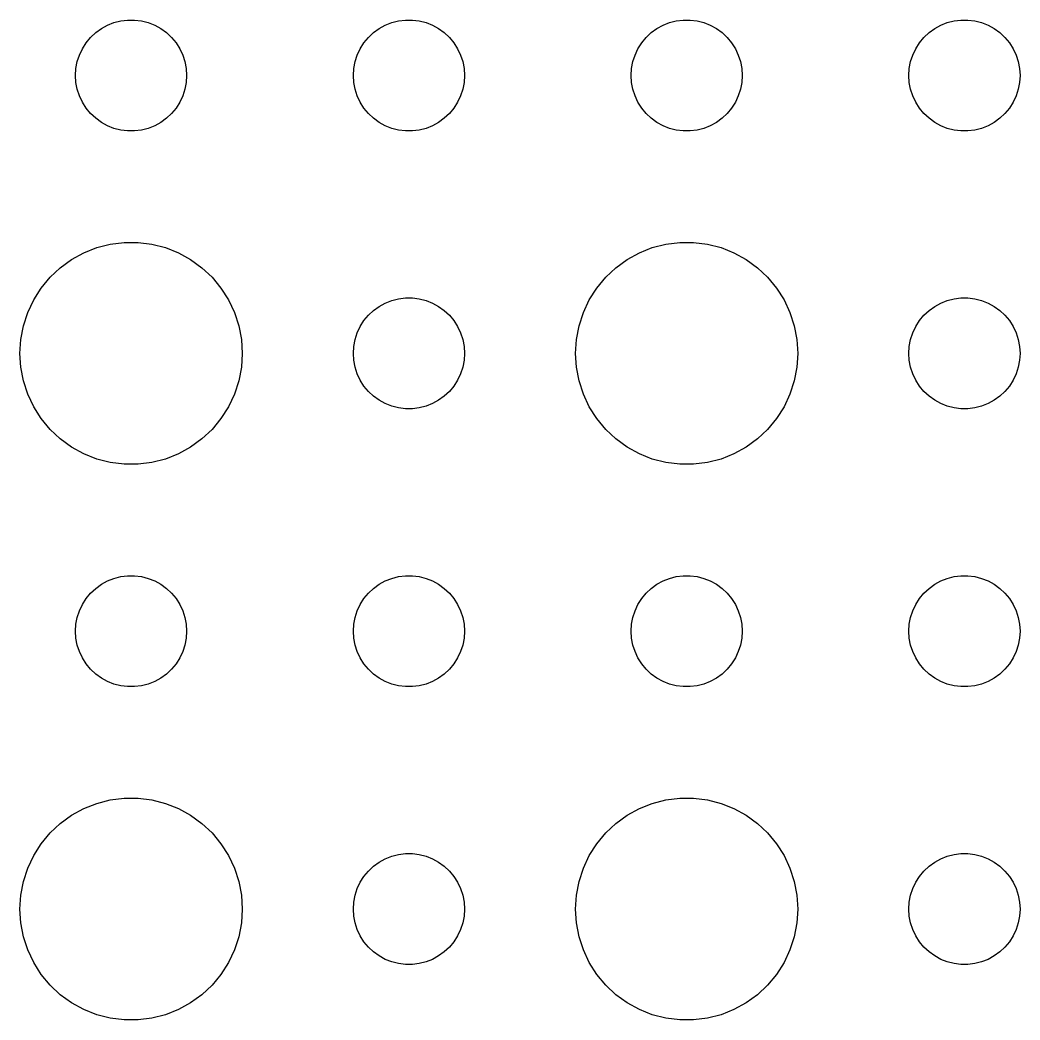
# Model space of a CAD drawing. Header units: metres. Extents: x -134 to 134, y 62 to 166.
# Drawn here: x 34.5 to 61.5, y 111.01 to 138 of the extents above; entities that cross this region are included whole.
import ezdxf

# ---------------------------------------------------------------- set-up
doc = ezdxf.new("R2010")
doc.units = ezdxf.units.M

msp = doc.modelspace()

# ---------------------------------------------------------------- linework, layer by layer
for p, q in [((37.0365, 137.927), (37.2189, 137.973)), ((37.2189, 137.973), (37.4058, 137.997)), ((37.4058, 137.997), (37.5942, 137.997)), ((37.5942, 137.997), (37.7811, 137.973)), ((37.7811, 137.973), (37.9635, 137.927)), ((44.5365, 137.927), (44.7189, 137.973)), ((44.7189, 137.973), (44.9058, 137.997)), ((44.9058, 137.997), (45.0942, 137.997)), ((45.0942, 137.997), (45.2811, 137.973)), ((45.2811, 137.973), (45.4635, 137.927)), ((52.0365, 137.927), (52.2189, 137.973)), ((52.2189, 137.973), (52.4058, 137.997)), ((52.4058, 137.997), (52.5942, 137.997)), ((52.5942, 137.997), (52.7811, 137.973)), ((52.7811, 137.973), (52.9635, 137.927)), ((59.5365, 137.927), (59.7189, 137.973)), ((59.7189, 137.973), (59.9058, 137.997)), ((59.9058, 137.997), (60.0942, 137.997)), ((60.0942, 137.997), (60.2811, 137.973)), ((60.2811, 137.973), (60.4635, 137.927)), ((36.5439, 137.656), (36.6963, 137.766)), ((36.6963, 137.766), (36.8613, 137.857)), ((36.8613, 137.857), (37.0365, 137.927)), ((37.9635, 137.927), (38.1387, 137.857)), ((38.1387, 137.857), (38.3037, 137.766)), ((38.3037, 137.766), (38.4561, 137.656)), ((44.0439, 137.656), (44.1963, 137.766)), ((44.1963, 137.766), (44.3613, 137.857)), ((44.3613, 137.857), (44.5365, 137.927)), ((45.4635, 137.927), (45.6387, 137.857)), ((45.6387, 137.857), (45.8037, 137.766)), ((45.8037, 137.766), (45.9561, 137.656)), ((51.5439, 137.656), (51.6963, 137.766)), ((51.6963, 137.766), (51.8613, 137.857)), ((51.8613, 137.857), (52.0365, 137.927)), ((52.9635, 137.927), (53.1387, 137.857)), ((53.1387, 137.857), (53.3037, 137.766)), ((53.3037, 137.766), (53.4561, 137.656)), ((59.0439, 137.656), (59.1963, 137.766)), ((59.1963, 137.766), (59.3613, 137.857)), ((59.3613, 137.857), (59.5365, 137.927)), ((60.4635, 137.927), (60.6387, 137.857)), ((60.6387, 137.857), (60.8037, 137.766)), ((60.8037, 137.766), (60.9561, 137.656)), ((36.2865, 137.382), (36.4065, 137.527)), ((36.4065, 137.527), (36.5439, 137.656)), ((38.4561, 137.656), (38.5934, 137.527)), ((38.5934, 137.527), (38.7135, 137.382)), ((43.7865, 137.382), (43.9065, 137.527)), ((43.9065, 137.527), (44.0439, 137.656)), ((45.9561, 137.656), (46.0934, 137.527)), ((46.0934, 137.527), (46.2135, 137.382)), ((51.2865, 137.382), (51.4065, 137.527)), ((51.4065, 137.527), (51.5439, 137.656)), ((53.4561, 137.656), (53.5934, 137.527)), ((53.5934, 137.527), (53.7135, 137.382)), ((58.7865, 137.382), (58.9065, 137.527)), ((58.9065, 137.527), (59.0439, 137.656)), ((60.9561, 137.656), (61.0934, 137.527)), ((61.0934, 137.527), (61.2135, 137.382)), ((36.1053, 137.052), (36.1855, 137.223)), ((36.1855, 137.223), (36.2865, 137.382)), ((38.7135, 137.382), (38.8145, 137.223)), ((38.8145, 137.223), (38.8947, 137.052)), ((43.6053, 137.052), (43.6855, 137.223)), ((43.6855, 137.223), (43.7865, 137.382)), ((46.2135, 137.382), (46.3145, 137.223)), ((46.3145, 137.223), (46.3947, 137.052)), ((51.1053, 137.052), (51.1855, 137.223)), ((51.1855, 137.223), (51.2865, 137.382)), ((53.7135, 137.382), (53.8145, 137.223)), ((53.8145, 137.223), (53.8947, 137.052)), ((58.6053, 137.052), (58.6855, 137.223)), ((58.6855, 137.223), (58.7865, 137.382)), ((61.2135, 137.382), (61.3145, 137.223)), ((61.3145, 137.223), (61.3947, 137.052)), ((36.0471, 136.873), (36.1053, 137.052)), ((38.8947, 137.052), (38.9529, 136.873)), ((43.5471, 136.873), (43.6053, 137.052)), ((46.3947, 137.052), (46.4529, 136.873)), ((51.0471, 136.873), (51.1053, 137.052)), ((53.8947, 137.052), (53.9529, 136.873)), ((58.5471, 136.873), (58.6053, 137.052)), ((61.3947, 137.052), (61.4529, 136.873)), ((36, 136.5), (36.0118, 136.688)), ((36.0118, 136.688), (36.0471, 136.873)), ((38.9529, 136.873), (38.9882, 136.688)), ((38.9882, 136.688), (39, 136.5)), ((43.5, 136.5), (43.5118, 136.688)), ((43.5118, 136.688), (43.5471, 136.873)), ((46.4529, 136.873), (46.4882, 136.688)), ((46.4882, 136.688), (46.5, 136.5)), ((51, 136.5), (51.0118, 136.688)), ((51.0118, 136.688), (51.0471, 136.873)), ((53.9529, 136.873), (53.9882, 136.688)), ((53.9882, 136.688), (54, 136.5)), ((58.5, 136.5), (58.5118, 136.688)), ((58.5118, 136.688), (58.5471, 136.873)), ((61.4529, 136.873), (61.4882, 136.688)), ((61.4882, 136.688), (61.5, 136.5)), ((36.0118, 136.312), (36, 136.5)), ((39, 136.5), (38.9882, 136.312)), ((43.5118, 136.312), (43.5, 136.5)), ((46.5, 136.5), (46.4882, 136.312)), ((51.0118, 136.312), (51, 136.5)), ((54, 136.5), (53.9882, 136.312)), ((58.5118, 136.312), (58.5, 136.5)), ((61.5, 136.5), (61.4882, 136.312)), ((36.0471, 136.127), (36.0118, 136.312)), ((36.1053, 135.948), (36.0471, 136.127)), ((38.9529, 136.127), (38.8947, 135.948)), ((38.9882, 136.312), (38.9529, 136.127)), ((43.5471, 136.127), (43.5118, 136.312)), ((43.6053, 135.948), (43.5471, 136.127)), ((46.4529, 136.127), (46.3947, 135.948)), ((46.4882, 136.312), (46.4529, 136.127)), ((51.0471, 136.127), (51.0118, 136.312)), ((51.1053, 135.948), (51.0471, 136.127)), ((53.9529, 136.127), (53.8947, 135.948)), ((53.9882, 136.312), (53.9529, 136.127)), ((58.5471, 136.127), (58.5118, 136.312)), ((58.6053, 135.948), (58.5471, 136.127)), ((61.4529, 136.127), (61.3947, 135.948)), ((61.4882, 136.312), (61.4529, 136.127)), ((36.1855, 135.777), (36.1053, 135.948)), ((38.8947, 135.948), (38.8145, 135.777)), ((43.6855, 135.777), (43.6053, 135.948)), ((46.3947, 135.948), (46.3145, 135.777)), ((51.1855, 135.777), (51.1053, 135.948)), ((53.8947, 135.948), (53.8145, 135.777)), ((58.6855, 135.777), (58.6053, 135.948)), ((61.3947, 135.948), (61.3145, 135.777)), ((36.2865, 135.618), (36.1855, 135.777)), ((36.4065, 135.473), (36.2865, 135.618)), ((38.7135, 135.618), (38.5934, 135.473)), ((38.8145, 135.777), (38.7135, 135.618)), ((43.7865, 135.618), (43.6855, 135.777)), ((43.9065, 135.473), (43.7865, 135.618)), ((46.2135, 135.618), (46.0934, 135.473)), ((46.3145, 135.777), (46.2135, 135.618)), ((51.2865, 135.618), (51.1855, 135.777)), ((51.4065, 135.473), (51.2865, 135.618)), ((53.7135, 135.618), (53.5934, 135.473)), ((53.8145, 135.777), (53.7135, 135.618)), ((58.7865, 135.618), (58.6855, 135.777)), ((58.9065, 135.473), (58.7865, 135.618)), ((61.2135, 135.618), (61.0934, 135.473)), ((61.3145, 135.777), (61.2135, 135.618)), ((36.5439, 135.344), (36.4065, 135.473)), ((36.6963, 135.234), (36.5439, 135.344)), ((38.4561, 135.344), (38.3037, 135.234)), ((38.5934, 135.473), (38.4561, 135.344)), ((44.0439, 135.344), (43.9065, 135.473)), ((44.1963, 135.234), (44.0439, 135.344)), ((45.9561, 135.344), (45.8037, 135.234)), ((46.0934, 135.473), (45.9561, 135.344)), ((51.5439, 135.344), (51.4065, 135.473)), ((51.6963, 135.234), (51.5439, 135.344)), ((53.4561, 135.344), (53.3037, 135.234)), ((53.5934, 135.473), (53.4561, 135.344)), ((59.0439, 135.344), (58.9065, 135.473)), ((59.1963, 135.234), (59.0439, 135.344)), ((60.9561, 135.344), (60.8037, 135.234)), ((61.0934, 135.473), (60.9561, 135.344)), ((36.8613, 135.143), (36.6963, 135.234)), ((37.0365, 135.073), (36.8613, 135.143)), ((37.2189, 135.027), (37.0365, 135.073)), ((37.4058, 135.003), (37.2189, 135.027)), ((37.5942, 135.003), (37.4058, 135.003)), ((37.7811, 135.027), (37.5942, 135.003)), ((37.9635, 135.073), (37.7811, 135.027)), ((38.1387, 135.143), (37.9635, 135.073)), ((38.3037, 135.234), (38.1387, 135.143)), ((44.3613, 135.143), (44.1963, 135.234)), ((44.5365, 135.073), (44.3613, 135.143)), ((44.7189, 135.027), (44.5365, 135.073)), ((44.9058, 135.003), (44.7189, 135.027)), ((45.0942, 135.003), (44.9058, 135.003)), ((45.2811, 135.027), (45.0942, 135.003)), ((45.4635, 135.073), (45.2811, 135.027)), ((45.6387, 135.143), (45.4635, 135.073)), ((45.8037, 135.234), (45.6387, 135.143)), ((51.8613, 135.143), (51.6963, 135.234)), ((52.0365, 135.073), (51.8613, 135.143)), ((52.2189, 135.027), (52.0365, 135.073)), ((52.4058, 135.003), (52.2189, 135.027)), ((52.5942, 135.003), (52.4058, 135.003)), ((52.7811, 135.027), (52.5942, 135.003)), ((52.9635, 135.073), (52.7811, 135.027)), ((53.1387, 135.143), (52.9635, 135.073)), ((53.3037, 135.234), (53.1387, 135.143)), ((59.3613, 135.143), (59.1963, 135.234)), ((59.5365, 135.073), (59.3613, 135.143)), ((59.7189, 135.027), (59.5365, 135.073)), ((59.9058, 135.003), (59.7189, 135.027)), ((60.0942, 135.003), (59.9058, 135.003)), ((60.2811, 135.027), (60.0942, 135.003)), ((60.4635, 135.073), (60.2811, 135.027)), ((60.6387, 135.143), (60.4635, 135.073)), ((60.8037, 135.234), (60.6387, 135.143)), ((36.2227, 131.714), (36.5729, 131.853)), ((36.5729, 131.853), (36.9379, 131.947)), ((36.9379, 131.947), (37.3116, 131.994)), ((37.3116, 131.994), (37.6884, 131.994)), ((37.6884, 131.994), (38.0621, 131.947)), ((38.0621, 131.947), (38.427, 131.853)), ((38.427, 131.853), (38.7773, 131.714)), ((51.2227, 131.714), (51.5729, 131.853)), ((51.5729, 131.853), (51.9379, 131.947)), ((51.9379, 131.947), (52.3116, 131.994)), ((52.3116, 131.994), (52.6884, 131.994)), ((52.6884, 131.994), (53.0621, 131.947)), ((53.0621, 131.947), (53.427, 131.853)), ((53.427, 131.853), (53.7773, 131.714)), ((35.5877, 131.312), (35.8925, 131.533)), ((35.8925, 131.533), (36.2227, 131.714)), ((38.7773, 131.714), (39.1075, 131.533)), ((39.1075, 131.533), (39.4123, 131.312)), ((50.5877, 131.312), (50.8925, 131.533)), ((50.8925, 131.533), (51.2227, 131.714)), ((53.7773, 131.714), (54.1075, 131.533)), ((54.1075, 131.533), (54.4123, 131.312)), ((35.3131, 131.054), (35.5877, 131.312)), ((39.4123, 131.312), (39.6869, 131.054)), ((50.3131, 131.054), (50.5877, 131.312)), ((54.4123, 131.312), (54.6869, 131.054)), ((35.0729, 130.763), (35.3131, 131.054)), ((39.6869, 131.054), (39.927, 130.763)), ((50.0729, 130.763), (50.3131, 131.054)), ((54.6869, 131.054), (54.927, 130.763)), ((34.8711, 130.445), (35.0729, 130.763)), ((39.927, 130.763), (40.1289, 130.445)), ((49.8711, 130.445), (50.0729, 130.763)), ((54.927, 130.763), (55.1289, 130.445)), ((34.7107, 130.104), (34.8711, 130.445)), ((40.1289, 130.445), (40.2893, 130.104)), ((44.3613, 130.357), (44.5365, 130.427)), ((44.5365, 130.427), (44.7189, 130.473)), ((44.7189, 130.473), (44.9058, 130.497)), ((44.9058, 130.497), (45.0942, 130.497)), ((45.0942, 130.497), (45.2811, 130.473)), ((45.2811, 130.473), (45.4635, 130.427)), ((45.4635, 130.427), (45.6387, 130.357)), ((49.7107, 130.104), (49.8711, 130.445)), ((55.1289, 130.445), (55.2893, 130.104)), ((59.3613, 130.357), (59.5365, 130.427)), ((59.5365, 130.427), (59.7189, 130.473)), ((59.7189, 130.473), (59.9058, 130.497)), ((59.9058, 130.497), (60.0942, 130.497)), ((60.0942, 130.497), (60.2811, 130.473)), ((60.2811, 130.473), (60.4635, 130.427)), ((60.4635, 130.427), (60.6387, 130.357)), ((43.9065, 130.027), (44.0439, 130.156)), ((44.0439, 130.156), (44.1963, 130.266)), ((44.1963, 130.266), (44.3613, 130.357)), ((45.6387, 130.357), (45.8037, 130.266)), ((45.8037, 130.266), (45.9561, 130.156)), ((45.9561, 130.156), (46.0934, 130.027)), ((58.9065, 130.027), (59.0439, 130.156)), ((59.0439, 130.156), (59.1963, 130.266)), ((59.1963, 130.266), (59.3613, 130.357)), ((60.6387, 130.357), (60.8037, 130.266)), ((60.8037, 130.266), (60.9561, 130.156)), ((60.9561, 130.156), (61.0934, 130.027)), ((34.5942, 129.746), (34.7107, 130.104)), ((40.2893, 130.104), (40.4057, 129.746)), ((43.6855, 129.723), (43.7865, 129.882)), ((43.7865, 129.882), (43.9065, 130.027)), ((46.0934, 130.027), (46.2135, 129.882)), ((46.2135, 129.882), (46.3145, 129.723)), ((49.5942, 129.746), (49.7107, 130.104)), ((55.2893, 130.104), (55.4057, 129.746)), ((58.6855, 129.723), (58.7865, 129.882)), ((58.7865, 129.882), (58.9065, 130.027)), ((61.0934, 130.027), (61.2135, 129.882)), ((61.2135, 129.882), (61.3145, 129.723)), ((34.5237, 129.376), (34.5942, 129.746)), ((40.4057, 129.746), (40.4763, 129.376)), ((43.6053, 129.552), (43.6855, 129.723)), ((46.3145, 129.723), (46.3947, 129.552)), ((49.5237, 129.376), (49.5942, 129.746)), ((55.4057, 129.746), (55.4763, 129.376)), ((58.6053, 129.552), (58.6855, 129.723)), ((61.3145, 129.723), (61.3947, 129.552)), ((34.5, 129), (34.5237, 129.376)), ((40.4763, 129.376), (40.5, 129)), ((43.5118, 129.188), (43.5471, 129.373)), ((43.5471, 129.373), (43.6053, 129.552)), ((46.3947, 129.552), (46.4529, 129.373)), ((46.4529, 129.373), (46.4882, 129.188)), ((49.5, 129), (49.5237, 129.376)), ((55.4763, 129.376), (55.5, 129)), ((58.5118, 129.188), (58.5471, 129.373)), ((58.5471, 129.373), (58.6053, 129.552)), ((61.3947, 129.552), (61.4529, 129.373)), ((61.4529, 129.373), (61.4882, 129.188)), ((43.5, 129), (43.5118, 129.188)), ((46.4882, 129.188), (46.5, 129)), ((58.5, 129), (58.5118, 129.188)), ((61.4882, 129.188), (61.5, 129)), ((34.5237, 128.624), (34.5, 129)), ((40.5, 129), (40.4763, 128.624)), ((43.5118, 128.812), (43.5, 129)), ((43.5471, 128.627), (43.5118, 128.812)), ((46.4882, 128.812), (46.4529, 128.627)), ((46.5, 129), (46.4882, 128.812)), ((49.5237, 128.624), (49.5, 129)), ((55.5, 129), (55.4763, 128.624)), ((58.5118, 128.812), (58.5, 129)), ((58.5471, 128.627), (58.5118, 128.812)), ((61.4882, 128.812), (61.4529, 128.627)), ((61.5, 129), (61.4882, 128.812)), ((34.5942, 128.254), (34.5237, 128.624)), ((40.4763, 128.624), (40.4057, 128.254)), ((43.6053, 128.448), (43.5471, 128.627)), ((46.4529, 128.627), (46.3947, 128.448)), ((49.5942, 128.254), (49.5237, 128.624)), ((55.4763, 128.624), (55.4057, 128.254)), ((58.6053, 128.448), (58.5471, 128.627)), ((61.4529, 128.627), (61.3947, 128.448)), ((34.7107, 127.896), (34.5942, 128.254)), ((40.4057, 128.254), (40.2893, 127.896)), ((43.6855, 128.277), (43.6053, 128.448)), ((43.7865, 128.118), (43.6855, 128.277)), ((46.3145, 128.277), (46.2135, 128.118)), ((46.3947, 128.448), (46.3145, 128.277)), ((49.7107, 127.896), (49.5942, 128.254)), ((55.4057, 128.254), (55.2893, 127.896)), ((58.6855, 128.277), (58.6053, 128.448)), ((58.7865, 128.118), (58.6855, 128.277)), ((61.3145, 128.277), (61.2135, 128.118)), ((61.3947, 128.448), (61.3145, 128.277)), ((43.9065, 127.973), (43.7865, 128.118)), ((46.2135, 128.118), (46.0934, 127.973)), ((58.9065, 127.973), (58.7865, 128.118)), ((61.2135, 128.118), (61.0934, 127.973)), ((34.8711, 127.555), (34.7107, 127.896)), ((40.2893, 127.896), (40.1289, 127.555)), ((44.0439, 127.844), (43.9065, 127.973)), ((44.1963, 127.734), (44.0439, 127.844)), ((44.3613, 127.643), (44.1963, 127.734)), ((45.8037, 127.734), (45.6387, 127.643)), ((45.9561, 127.844), (45.8037, 127.734)), ((46.0934, 127.973), (45.9561, 127.844)), ((49.8711, 127.555), (49.7107, 127.896)), ((55.2893, 127.896), (55.1289, 127.555)), ((59.0439, 127.844), (58.9065, 127.973)), ((59.1963, 127.734), (59.0439, 127.844)), ((59.3613, 127.643), (59.1963, 127.734)), ((60.8037, 127.734), (60.6387, 127.643)), ((60.9561, 127.844), (60.8037, 127.734)), ((61.0934, 127.973), (60.9561, 127.844)), ((35.0729, 127.237), (34.8711, 127.555)), ((40.1289, 127.555), (39.927, 127.237)), ((44.5365, 127.573), (44.3613, 127.643)), ((44.7189, 127.527), (44.5365, 127.573)), ((44.9058, 127.503), (44.7189, 127.527)), ((45.0942, 127.503), (44.9058, 127.503)), ((45.2811, 127.527), (45.0942, 127.503)), ((45.4635, 127.573), (45.2811, 127.527)), ((45.6387, 127.643), (45.4635, 127.573)), ((50.0729, 127.237), (49.8711, 127.555)), ((55.1289, 127.555), (54.927, 127.237)), ((59.5365, 127.573), (59.3613, 127.643)), ((59.7189, 127.527), (59.5365, 127.573)), ((59.9058, 127.503), (59.7189, 127.527)), ((60.0942, 127.503), (59.9058, 127.503)), ((60.2811, 127.527), (60.0942, 127.503)), ((60.4635, 127.573), (60.2811, 127.527)), ((60.6387, 127.643), (60.4635, 127.573)), ((35.3131, 126.946), (35.0729, 127.237)), ((39.927, 127.237), (39.6869, 126.946)), ((50.3131, 126.946), (50.0729, 127.237)), ((54.927, 127.237), (54.6869, 126.946)), ((35.5877, 126.688), (35.3131, 126.946)), ((39.6869, 126.946), (39.4123, 126.688)), ((50.5877, 126.688), (50.3131, 126.946)), ((54.6869, 126.946), (54.4123, 126.688)), ((35.8925, 126.467), (35.5877, 126.688)), ((39.4123, 126.688), (39.1075, 126.467)), ((50.8925, 126.467), (50.5877, 126.688)), ((54.4123, 126.688), (54.1075, 126.467)), ((36.2227, 126.286), (35.8925, 126.467)), ((39.1075, 126.467), (38.7773, 126.286)), ((51.2227, 126.286), (50.8925, 126.467)), ((54.1075, 126.467), (53.7773, 126.286)), ((36.5729, 126.147), (36.2227, 126.286)), ((36.9379, 126.053), (36.5729, 126.147)), ((38.427, 126.147), (38.0621, 126.053)), ((38.7773, 126.286), (38.427, 126.147)), ((51.5729, 126.147), (51.2227, 126.286)), ((51.9379, 126.053), (51.5729, 126.147)), ((53.427, 126.147), (53.0621, 126.053)), ((53.7773, 126.286), (53.427, 126.147)), ((37.3116, 126.006), (36.9379, 126.053)), ((37.6884, 126.006), (37.3116, 126.006)), ((38.0621, 126.053), (37.6884, 126.006)), ((52.3116, 126.006), (51.9379, 126.053)), ((52.6884, 126.006), (52.3116, 126.006)), ((53.0621, 126.053), (52.6884, 126.006)), ((36.6963, 122.766), (36.8613, 122.857)), ((36.8613, 122.857), (37.0365, 122.927)), ((37.0365, 122.927), (37.2189, 122.973)), ((37.2189, 122.973), (37.4058, 122.997)), ((37.4058, 122.997), (37.5942, 122.997)), ((37.5942, 122.997), (37.7811, 122.973)), ((37.7811, 122.973), (37.9635, 122.927)), ((37.9635, 122.927), (38.1387, 122.857)), ((38.1387, 122.857), (38.3037, 122.766)), ((44.1963, 122.766), (44.3613, 122.857)), ((44.3613, 122.857), (44.5365, 122.927)), ((44.5365, 122.927), (44.7189, 122.973)), ((44.7189, 122.973), (44.9058, 122.997)), ((44.9058, 122.997), (45.0942, 122.997)), ((45.0942, 122.997), (45.2811, 122.973)), ((45.2811, 122.973), (45.4635, 122.927)), ((45.4635, 122.927), (45.6387, 122.857)), ((45.6387, 122.857), (45.8037, 122.766)), ((51.6963, 122.766), (51.8613, 122.857)), ((51.8613, 122.857), (52.0365, 122.927)), ((52.0365, 122.927), (52.2189, 122.973)), ((52.2189, 122.973), (52.4058, 122.997)), ((52.4058, 122.997), (52.5942, 122.997)), ((52.5942, 122.997), (52.7811, 122.973)), ((52.7811, 122.973), (52.9635, 122.927)), ((52.9635, 122.927), (53.1387, 122.857)), ((53.1387, 122.857), (53.3037, 122.766)), ((59.1963, 122.766), (59.3613, 122.857)), ((59.3613, 122.857), (59.5365, 122.927)), ((59.5365, 122.927), (59.7189, 122.973)), ((59.7189, 122.973), (59.9058, 122.997)), ((59.9058, 122.997), (60.0942, 122.997)), ((60.0942, 122.997), (60.2811, 122.973)), ((60.2811, 122.973), (60.4635, 122.927)), ((60.4635, 122.927), (60.6387, 122.857)), ((60.6387, 122.857), (60.8037, 122.766)), ((36.4065, 122.527), (36.5439, 122.656)), ((36.5439, 122.656), (36.6963, 122.766)), ((38.3037, 122.766), (38.4561, 122.656)), ((38.4561, 122.656), (38.5934, 122.527)), ((43.9065, 122.527), (44.0439, 122.656)), ((44.0439, 122.656), (44.1963, 122.766)), ((45.8037, 122.766), (45.9561, 122.656)), ((45.9561, 122.656), (46.0934, 122.527)), ((51.4065, 122.527), (51.5439, 122.656)), ((51.5439, 122.656), (51.6963, 122.766)), ((53.3037, 122.766), (53.4561, 122.656)), ((53.4561, 122.656), (53.5934, 122.527)), ((58.9065, 122.527), (59.0439, 122.656)), ((59.0439, 122.656), (59.1963, 122.766)), ((60.8037, 122.766), (60.9561, 122.656)), ((60.9561, 122.656), (61.0934, 122.527)), ((36.1855, 122.223), (36.2865, 122.382)), ((36.2865, 122.382), (36.4065, 122.527)), ((38.5934, 122.527), (38.7135, 122.382)), ((38.7135, 122.382), (38.8145, 122.223)), ((43.6855, 122.223), (43.7865, 122.382)), ((43.7865, 122.382), (43.9065, 122.527)), ((46.0934, 122.527), (46.2135, 122.382)), ((46.2135, 122.382), (46.3145, 122.223)), ((51.1855, 122.223), (51.2865, 122.382)), ((51.2865, 122.382), (51.4065, 122.527)), ((53.5934, 122.527), (53.7135, 122.382)), ((53.7135, 122.382), (53.8145, 122.223)), ((58.6855, 122.223), (58.7865, 122.382)), ((58.7865, 122.382), (58.9065, 122.527)), ((61.0934, 122.527), (61.2135, 122.382)), ((61.2135, 122.382), (61.3145, 122.223)), ((36.0471, 121.873), (36.1053, 122.052)), ((36.1053, 122.052), (36.1855, 122.223)), ((38.8145, 122.223), (38.8947, 122.052)), ((38.8947, 122.052), (38.9529, 121.873)), ((43.5471, 121.873), (43.6053, 122.052)), ((43.6053, 122.052), (43.6855, 122.223)), ((46.3145, 122.223), (46.3947, 122.052)), ((46.3947, 122.052), (46.4529, 121.873)), ((51.0471, 121.873), (51.1053, 122.052)), ((51.1053, 122.052), (51.1855, 122.223)), ((53.8145, 122.223), (53.8947, 122.052)), ((53.8947, 122.052), (53.9529, 121.873)), ((58.5471, 121.873), (58.6053, 122.052)), ((58.6053, 122.052), (58.6855, 122.223)), ((61.3145, 122.223), (61.3947, 122.052)), ((61.3947, 122.052), (61.4529, 121.873)), ((36.0118, 121.688), (36.0471, 121.873)), ((38.9529, 121.873), (38.9882, 121.688)), ((43.5118, 121.688), (43.5471, 121.873)), ((46.4529, 121.873), (46.4882, 121.688)), ((51.0118, 121.688), (51.0471, 121.873)), ((53.9529, 121.873), (53.9882, 121.688)), ((58.5118, 121.688), (58.5471, 121.873)), ((61.4529, 121.873), (61.4882, 121.688)), ((36, 121.5), (36.0118, 121.688)), ((38.9882, 121.688), (39, 121.5)), ((43.5, 121.5), (43.5118, 121.688)), ((46.4882, 121.688), (46.5, 121.5)), ((51, 121.5), (51.0118, 121.688)), ((53.9882, 121.688), (54, 121.5)), ((58.5, 121.5), (58.5118, 121.688)), ((61.4882, 121.688), (61.5, 121.5)), ((36.0118, 121.312), (36, 121.5)), ((36.0471, 121.127), (36.0118, 121.312)), ((38.9882, 121.312), (38.9529, 121.127)), ((39, 121.5), (38.9882, 121.312)), ((43.5118, 121.312), (43.5, 121.5)), ((43.5471, 121.127), (43.5118, 121.312)), ((46.4882, 121.312), (46.4529, 121.127)), ((46.5, 121.5), (46.4882, 121.312)), ((51.0118, 121.312), (51, 121.5)), ((51.0471, 121.127), (51.0118, 121.312)), ((53.9882, 121.312), (53.9529, 121.127)), ((54, 121.5), (53.9882, 121.312)), ((58.5118, 121.312), (58.5, 121.5)), ((58.5471, 121.127), (58.5118, 121.312)), ((61.4882, 121.312), (61.4529, 121.127)), ((61.5, 121.5), (61.4882, 121.312)), ((36.1053, 120.948), (36.0471, 121.127)), ((38.9529, 121.127), (38.8947, 120.948)), ((43.6053, 120.948), (43.5471, 121.127)), ((46.4529, 121.127), (46.3947, 120.948)), ((51.1053, 120.948), (51.0471, 121.127)), ((53.9529, 121.127), (53.8947, 120.948)), ((58.6053, 120.948), (58.5471, 121.127)), ((61.4529, 121.127), (61.3947, 120.948)), ((36.1855, 120.777), (36.1053, 120.948)), ((36.2865, 120.618), (36.1855, 120.777)), ((38.8145, 120.777), (38.7135, 120.618)), ((38.8947, 120.948), (38.8145, 120.777)), ((43.6855, 120.777), (43.6053, 120.948)), ((43.7865, 120.618), (43.6855, 120.777)), ((46.3145, 120.777), (46.2135, 120.618)), ((46.3947, 120.948), (46.3145, 120.777)), ((51.1855, 120.777), (51.1053, 120.948)), ((51.2865, 120.618), (51.1855, 120.777)), ((53.8145, 120.777), (53.7135, 120.618)), ((53.8947, 120.948), (53.8145, 120.777)), ((58.6855, 120.777), (58.6053, 120.948)), ((58.7865, 120.618), (58.6855, 120.777)), ((61.3145, 120.777), (61.2135, 120.618)), ((61.3947, 120.948), (61.3145, 120.777)), ((36.4065, 120.473), (36.2865, 120.618)), ((36.5439, 120.344), (36.4065, 120.473)), ((38.5934, 120.473), (38.4561, 120.344)), ((38.7135, 120.618), (38.5934, 120.473)), ((43.9065, 120.473), (43.7865, 120.618)), ((44.0439, 120.344), (43.9065, 120.473)), ((46.0934, 120.473), (45.9561, 120.344)), ((46.2135, 120.618), (46.0934, 120.473)), ((51.4065, 120.473), (51.2865, 120.618)), ((51.5439, 120.344), (51.4065, 120.473)), ((53.5934, 120.473), (53.4561, 120.344)), ((53.7135, 120.618), (53.5934, 120.473)), ((58.9065, 120.473), (58.7865, 120.618)), ((59.0439, 120.344), (58.9065, 120.473)), ((61.0934, 120.473), (60.9561, 120.344)), ((61.2135, 120.618), (61.0934, 120.473)), ((36.6963, 120.234), (36.5439, 120.344)), ((36.8613, 120.143), (36.6963, 120.234)), ((38.3037, 120.234), (38.1387, 120.143)), ((38.4561, 120.344), (38.3037, 120.234)), ((44.1963, 120.234), (44.0439, 120.344)), ((44.3613, 120.143), (44.1963, 120.234)), ((45.8037, 120.234), (45.6387, 120.143)), ((45.9561, 120.344), (45.8037, 120.234)), ((51.6963, 120.234), (51.5439, 120.344)), ((51.8613, 120.143), (51.6963, 120.234)), ((53.3037, 120.234), (53.1387, 120.143)), ((53.4561, 120.344), (53.3037, 120.234)), ((59.1963, 120.234), (59.0439, 120.344)), ((59.3613, 120.143), (59.1963, 120.234)), ((60.8037, 120.234), (60.6387, 120.143)), ((60.9561, 120.344), (60.8037, 120.234)), ((37.0365, 120.073), (36.8613, 120.143)), ((37.2189, 120.027), (37.0365, 120.073)), ((37.4058, 120.003), (37.2189, 120.027)), ((37.5942, 120.003), (37.4058, 120.003)), ((37.7811, 120.027), (37.5942, 120.003)), ((37.9635, 120.073), (37.7811, 120.027)), ((38.1387, 120.143), (37.9635, 120.073)), ((44.5365, 120.073), (44.3613, 120.143)), ((44.7189, 120.027), (44.5365, 120.073)), ((44.9058, 120.003), (44.7189, 120.027)), ((45.0942, 120.003), (44.9058, 120.003)), ((45.2811, 120.027), (45.0942, 120.003)), ((45.4635, 120.073), (45.2811, 120.027)), ((45.6387, 120.143), (45.4635, 120.073)), ((52.0365, 120.073), (51.8613, 120.143)), ((52.2189, 120.027), (52.0365, 120.073)), ((52.4058, 120.003), (52.2189, 120.027)), ((52.5942, 120.003), (52.4058, 120.003)), ((52.7811, 120.027), (52.5942, 120.003)), ((52.9635, 120.073), (52.7811, 120.027)), ((53.1387, 120.143), (52.9635, 120.073)), ((59.5365, 120.073), (59.3613, 120.143)), ((59.7189, 120.027), (59.5365, 120.073)), ((59.9058, 120.003), (59.7189, 120.027)), ((60.0942, 120.003), (59.9058, 120.003)), ((60.2811, 120.027), (60.0942, 120.003)), ((60.4635, 120.073), (60.2811, 120.027)), ((60.6387, 120.143), (60.4635, 120.073)), ((36.5729, 116.853), (36.9379, 116.947)), ((36.9379, 116.947), (37.3116, 116.994)), ((37.3116, 116.994), (37.6884, 116.994)), ((37.6884, 116.994), (38.0621, 116.947)), ((38.0621, 116.947), (38.427, 116.853)), ((51.5729, 116.853), (51.9379, 116.947)), ((51.9379, 116.947), (52.3116, 116.994)), ((52.3116, 116.994), (52.6884, 116.994)), ((52.6884, 116.994), (53.0621, 116.947)), ((53.0621, 116.947), (53.427, 116.853)), ((35.8925, 116.533), (36.2227, 116.714)), ((36.2227, 116.714), (36.5729, 116.853)), ((38.427, 116.853), (38.7773, 116.714)), ((38.7773, 116.714), (39.1075, 116.533)), ((50.8925, 116.533), (51.2227, 116.714)), ((51.2227, 116.714), (51.5729, 116.853)), ((53.427, 116.853), (53.7773, 116.714)), ((53.7773, 116.714), (54.1075, 116.533)), ((35.5877, 116.312), (35.8925, 116.533)), ((39.1075, 116.533), (39.4123, 116.312)), ((50.5877, 116.312), (50.8925, 116.533)), ((54.1075, 116.533), (54.4123, 116.312)), ((35.3131, 116.054), (35.5877, 116.312)), ((39.4123, 116.312), (39.6869, 116.054)), ((50.3131, 116.054), (50.5877, 116.312)), ((54.4123, 116.312), (54.6869, 116.054)), ((35.0729, 115.763), (35.3131, 116.054)), ((39.6869, 116.054), (39.927, 115.763)), ((50.0729, 115.763), (50.3131, 116.054)), ((54.6869, 116.054), (54.927, 115.763)), ((34.8711, 115.445), (35.0729, 115.763)), ((39.927, 115.763), (40.1289, 115.445)), ((49.8711, 115.445), (50.0729, 115.763)), ((54.927, 115.763), (55.1289, 115.445)), ((34.7107, 115.104), (34.8711, 115.445)), ((40.1289, 115.445), (40.2893, 115.104)), ((44.1963, 115.266), (44.3613, 115.357)), ((44.3613, 115.357), (44.5365, 115.427)), ((44.5365, 115.427), (44.7189, 115.473)), ((44.7189, 115.473), (44.9058, 115.497)), ((44.9058, 115.497), (45.0942, 115.497)), ((45.0942, 115.497), (45.2811, 115.473)), ((45.2811, 115.473), (45.4635, 115.427)), ((45.4635, 115.427), (45.6387, 115.357)), ((45.6387, 115.357), (45.8037, 115.266)), ((49.7107, 115.104), (49.8711, 115.445)), ((55.1289, 115.445), (55.2893, 115.104)), ((59.1963, 115.266), (59.3613, 115.357)), ((59.3613, 115.357), (59.5365, 115.427)), ((59.5365, 115.427), (59.7189, 115.473)), ((59.7189, 115.473), (59.9058, 115.497)), ((59.9058, 115.497), (60.0942, 115.497)), ((60.0942, 115.497), (60.2811, 115.473)), ((60.2811, 115.473), (60.4635, 115.427)), ((60.4635, 115.427), (60.6387, 115.357)), ((60.6387, 115.357), (60.8037, 115.266)), ((34.5942, 114.746), (34.7107, 115.104)), ((40.2893, 115.104), (40.4057, 114.746)), ((43.7865, 114.882), (43.9065, 115.027)), ((43.9065, 115.027), (44.0439, 115.156)), ((44.0439, 115.156), (44.1963, 115.266)), ((45.8037, 115.266), (45.9561, 115.156)), ((45.9561, 115.156), (46.0934, 115.027)), ((46.0934, 115.027), (46.2135, 114.882)), ((49.5942, 114.746), (49.7107, 115.104)), ((55.2893, 115.104), (55.4057, 114.746)), ((58.7865, 114.882), (58.9065, 115.027)), ((58.9065, 115.027), (59.0439, 115.156)), ((59.0439, 115.156), (59.1963, 115.266)), ((60.8037, 115.266), (60.9561, 115.156)), ((60.9561, 115.156), (61.0934, 115.027)), ((61.0934, 115.027), (61.2135, 114.882)), ((43.6855, 114.723), (43.7865, 114.882)), ((46.2135, 114.882), (46.3145, 114.723)), ((58.6855, 114.723), (58.7865, 114.882)), ((61.2135, 114.882), (61.3145, 114.723)), ((34.5237, 114.376), (34.5942, 114.746)), ((40.4057, 114.746), (40.4763, 114.376)), ((43.5471, 114.373), (43.6053, 114.552)), ((43.6053, 114.552), (43.6855, 114.723)), ((46.3145, 114.723), (46.3947, 114.552)), ((46.3947, 114.552), (46.4529, 114.373)), ((49.5237, 114.376), (49.5942, 114.746)), ((55.4057, 114.746), (55.4763, 114.376)), ((58.5471, 114.373), (58.6053, 114.552)), ((58.6053, 114.552), (58.6855, 114.723)), ((61.3145, 114.723), (61.3947, 114.552)), ((61.3947, 114.552), (61.4529, 114.373)), ((34.5, 114), (34.5237, 114.376)), ((40.4763, 114.376), (40.5, 114)), ((43.5118, 114.188), (43.5471, 114.373)), ((46.4529, 114.373), (46.4882, 114.188)), ((49.5, 114), (49.5237, 114.376)), ((55.4763, 114.376), (55.5, 114)), ((58.5118, 114.188), (58.5471, 114.373)), ((61.4529, 114.373), (61.4882, 114.188)), ((34.5237, 113.624), (34.5, 114)), ((40.5, 114), (40.4763, 113.624)), ((43.5, 114), (43.5118, 114.188)), ((43.5118, 113.812), (43.5, 114)), ((46.4882, 114.188), (46.5, 114)), ((46.5, 114), (46.4882, 113.812)), ((49.5237, 113.624), (49.5, 114)), ((55.5, 114), (55.4763, 113.624)), ((58.5, 114), (58.5118, 114.188)), ((58.5118, 113.812), (58.5, 114)), ((61.4882, 114.188), (61.5, 114)), ((61.5, 114), (61.4882, 113.812)), ((43.5471, 113.627), (43.5118, 113.812)), ((46.4882, 113.812), (46.4529, 113.627)), ((58.5471, 113.627), (58.5118, 113.812)), ((61.4882, 113.812), (61.4529, 113.627)), ((34.5942, 113.254), (34.5237, 113.624)), ((40.4763, 113.624), (40.4057, 113.254)), ((43.6053, 113.448), (43.5471, 113.627)), ((43.6855, 113.277), (43.6053, 113.448)), ((46.3947, 113.448), (46.3145, 113.277)), ((46.4529, 113.627), (46.3947, 113.448)), ((49.5942, 113.254), (49.5237, 113.624)), ((55.4763, 113.624), (55.4057, 113.254)), ((58.6053, 113.448), (58.5471, 113.627)), ((58.6855, 113.277), (58.6053, 113.448)), ((61.3947, 113.448), (61.3145, 113.277)), ((61.4529, 113.627), (61.3947, 113.448)), ((34.7107, 112.896), (34.5942, 113.254)), ((40.4057, 113.254), (40.2893, 112.896)), ((43.7865, 113.118), (43.6855, 113.277)), ((46.3145, 113.277), (46.2135, 113.118)), ((49.7107, 112.896), (49.5942, 113.254)), ((55.4057, 113.254), (55.2893, 112.896)), ((58.7865, 113.118), (58.6855, 113.277)), ((61.3145, 113.277), (61.2135, 113.118)), ((34.8711, 112.555), (34.7107, 112.896)), ((40.2893, 112.896), (40.1289, 112.555)), ((43.9065, 112.973), (43.7865, 113.118)), ((44.0439, 112.844), (43.9065, 112.973)), ((46.0934, 112.973), (45.9561, 112.844)), ((46.2135, 113.118), (46.0934, 112.973)), ((49.8711, 112.555), (49.7107, 112.896)), ((55.2893, 112.896), (55.1289, 112.555)), ((58.9065, 112.973), (58.7865, 113.118)), ((59.0439, 112.844), (58.9065, 112.973)), ((61.0934, 112.973), (60.9561, 112.844)), ((61.2135, 113.118), (61.0934, 112.973)), ((44.1963, 112.734), (44.0439, 112.844)), ((44.3613, 112.643), (44.1963, 112.734)), ((44.5365, 112.573), (44.3613, 112.643)), ((45.6387, 112.643), (45.4635, 112.573)), ((45.8037, 112.734), (45.6387, 112.643)), ((45.9561, 112.844), (45.8037, 112.734)), ((59.1963, 112.734), (59.0439, 112.844)), ((59.3613, 112.643), (59.1963, 112.734)), ((59.5365, 112.573), (59.3613, 112.643)), ((60.6387, 112.643), (60.4635, 112.573)), ((60.8037, 112.734), (60.6387, 112.643)), ((60.9561, 112.844), (60.8037, 112.734)), ((35.0729, 112.237), (34.8711, 112.555)), ((40.1289, 112.555), (39.927, 112.237)), ((44.7189, 112.527), (44.5365, 112.573)), ((44.9058, 112.503), (44.7189, 112.527)), ((45.0942, 112.503), (44.9058, 112.503)), ((45.2811, 112.527), (45.0942, 112.503)), ((45.4635, 112.573), (45.2811, 112.527)), ((50.0729, 112.237), (49.8711, 112.555)), ((55.1289, 112.555), (54.927, 112.237)), ((59.7189, 112.527), (59.5365, 112.573)), ((59.9058, 112.503), (59.7189, 112.527)), ((60.0942, 112.503), (59.9058, 112.503)), ((60.2811, 112.527), (60.0942, 112.503)), ((60.4635, 112.573), (60.2811, 112.527)), ((35.3131, 111.946), (35.0729, 112.237)), ((39.927, 112.237), (39.6869, 111.946)), ((50.3131, 111.946), (50.0729, 112.237)), ((54.927, 112.237), (54.6869, 111.946)), ((35.5877, 111.688), (35.3131, 111.946)), ((39.6869, 111.946), (39.4123, 111.688)), ((50.5877, 111.688), (50.3131, 111.946)), ((54.6869, 111.946), (54.4123, 111.688)), ((35.8925, 111.467), (35.5877, 111.688)), ((39.4123, 111.688), (39.1075, 111.467)), ((50.8925, 111.467), (50.5877, 111.688)), ((54.4123, 111.688), (54.1075, 111.467)), ((36.2227, 111.286), (35.8925, 111.467)), ((36.5729, 111.147), (36.2227, 111.286)), ((38.7773, 111.286), (38.427, 111.147)), ((39.1075, 111.467), (38.7773, 111.286)), ((51.2227, 111.286), (50.8925, 111.467)), ((51.5729, 111.147), (51.2227, 111.286)), ((53.7773, 111.286), (53.427, 111.147)), ((54.1075, 111.467), (53.7773, 111.286)), ((36.9379, 111.053), (36.5729, 111.147)), ((37.3116, 111.006), (36.9379, 111.053)), ((37.6884, 111.006), (37.3116, 111.006)), ((38.0621, 111.053), (37.6884, 111.006)), ((38.427, 111.147), (38.0621, 111.053)), ((51.9379, 111.053), (51.5729, 111.147)), ((52.3116, 111.006), (51.9379, 111.053)), ((52.6884, 111.006), (52.3116, 111.006)), ((53.0621, 111.053), (52.6884, 111.006)), ((53.427, 111.147), (53.0621, 111.053))]:
    msp.add_line(p, q)

doc.saveas('drawing.dxf')
